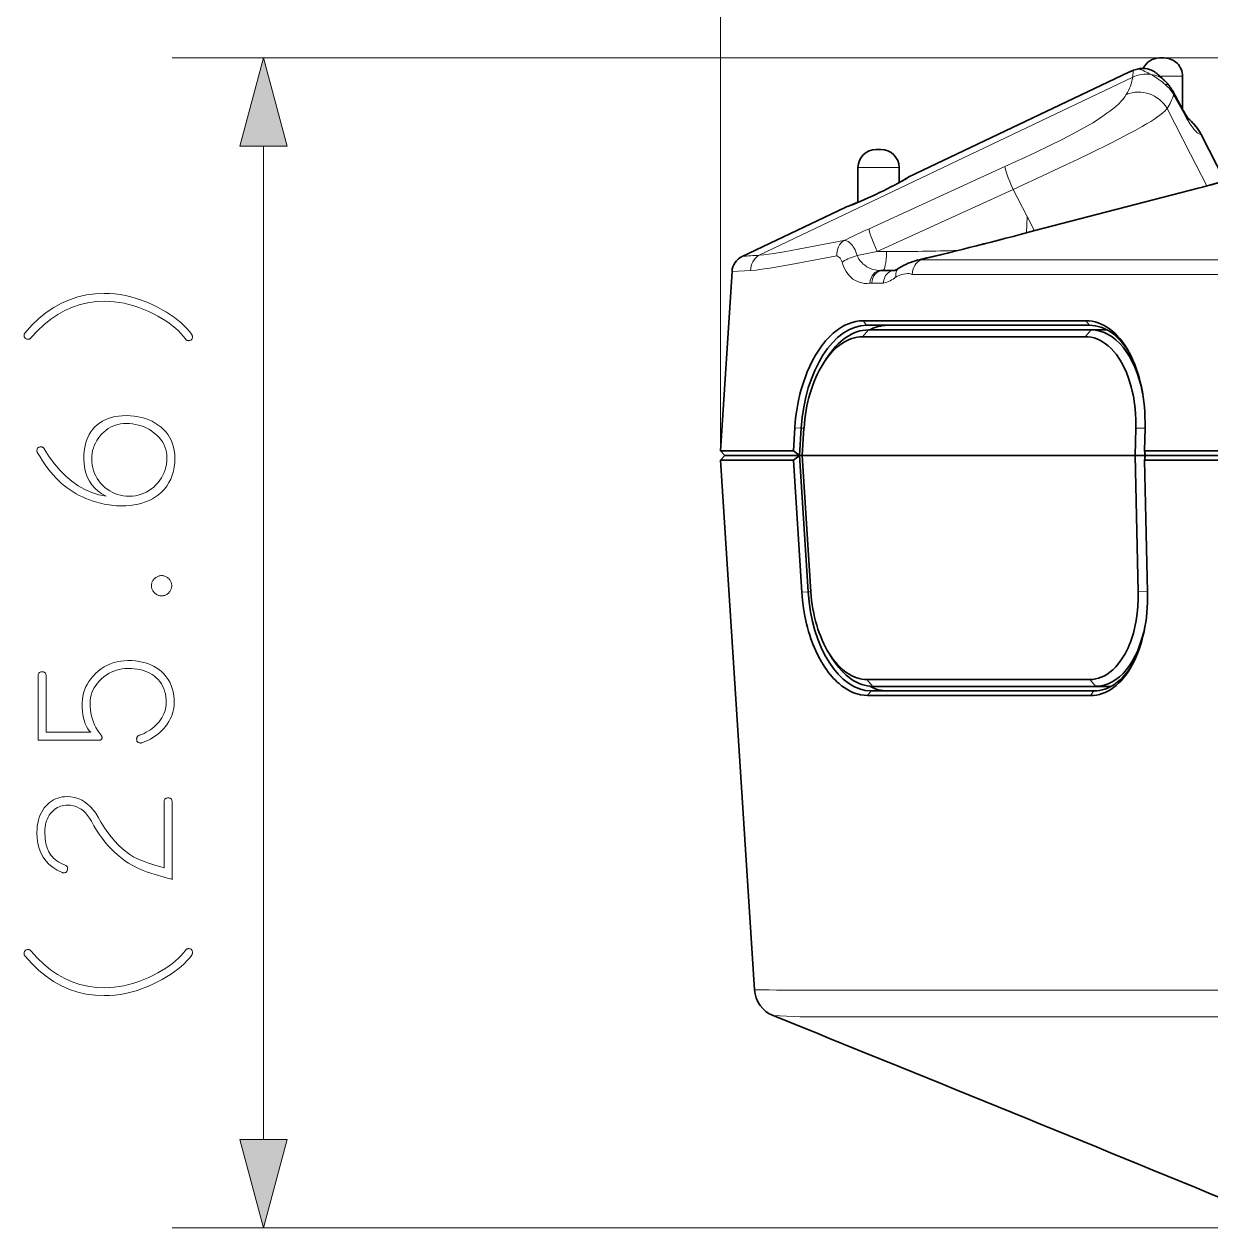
# Model space of a CAD drawing. Extents: x 0 to 297, y 0 to 210.
# Drawn here: x 80.07 to 106.04, y 144.14 to 170.48 of the extents above; entities that cross this region are included whole.
import ezdxf

# ---------------------------------------------------------------- set-up
doc = ezdxf.new("R2010")
doc.units = 0

msp = doc.modelspace()

# ---------------------------------------------------------------- linework, layer by layer
at = {"color": 1, "lineweight": 13}
for p, q in [((95.313, 161.136), (95.313, 181.52)), ((124.947, 169.736), (83.313, 169.736)), ((85.313, 146.068), (85.313, 167.804)), ((169.355, 144.136), (83.313, 144.136))]:
    msp.add_line(p, q, dxfattribs=at)
at = {"color": 7, "lineweight": 35, "ltscale": 0.001849}
for p, q in [((104.994, 169.736), (104.92, 169.736)), ((98.794, 167.736), (98.72, 167.736))]:
    msp.add_line(p, q, dxfattribs=at)
at = {"color": 7, "lineweight": 35, "ltscale": 0.000650597}
msp.add_line((105.02, 169.736), (104.994, 169.736), dxfattribs=at)
at = {"color": 7, "lineweight": 35, "ltscale": 0.133311}
msp.add_line((99.436, 167.132), (104.249, 169.428), dxfattribs=at)
at = {"color": 7, "lineweight": 35, "ltscale": 0.00274}
msp.add_line((104.351, 169.468), (104.249, 169.428), dxfattribs=at)
at = {"color": 7, "lineweight": 35, "ltscale": 0.002368}
msp.add_line((104.249, 169.428), (104.338, 169.463), dxfattribs=at)
at = {"color": 7, "lineweight": 13, "ltscale": 0.002157}
msp.add_line((104.33, 169.459), (104.249, 169.428), dxfattribs=at)
at = {"color": 7, "lineweight": 13, "ltscale": 0.000371196}
msp.add_line((104.344, 169.465), (104.33, 169.459), dxfattribs=at)
at = {"color": 7, "lineweight": 13, "ltscale": 0.003657}
msp.add_line((104.331, 169.319), (104.344, 169.465), dxfattribs=at)
at = {"color": 7, "lineweight": 35, "ltscale": 0.00037183}
msp.add_line((104.338, 169.463), (104.351, 169.468), dxfattribs=at)
at = {"color": 7, "lineweight": 13, "ltscale": 0.000212062}
msp.add_line((104.351, 169.468), (104.344, 169.465), dxfattribs=at)
at = {"color": 7, "lineweight": 13, "ltscale": 0.000221104}
msp.add_line((104.463, 169.501), (104.454, 169.498), dxfattribs=at)
at = {"color": 7, "lineweight": 13, "ltscale": 0.226389}
msp.add_line((96.158, 165.42), (104.331, 169.319), dxfattribs=at)
at = {"color": 7, "lineweight": 13, "ltscale": 0.001063}
msp.add_line((104.928, 169.336), (104.97, 169.336), dxfattribs=at)
at = {"color": 7, "lineweight": 13, "ltscale": 0.005394}
for p, q in [((104.97, 169.336), (105.186, 169.336)), ((98.77, 167.336), (98.986, 167.336))]:
    msp.add_line(p, q, dxfattribs=at)
at = {"color": 7, "lineweight": 13, "ltscale": 0.005856}
msp.add_line((105.186, 169.336), (105.42, 169.336), dxfattribs=at)
at = {"color": 7, "lineweight": 35, "ltscale": 0.017902}
msp.add_line((105.42, 168.62), (105.42, 169.336), dxfattribs=at)
at = {"color": 7, "lineweight": 35, "ltscale": 0.012425}
msp.add_line((105.437, 168.589), (105.198, 169.025), dxfattribs=at)
at = {"color": 7, "lineweight": 13, "ltscale": 0.011203}
msp.add_line((105.226, 168.931), (105.443, 168.539), dxfattribs=at)
at = {"color": 7, "lineweight": 13, "ltscale": 0.028058}
msp.add_line((105.084, 168.632), (105.594, 167.632), dxfattribs=at)
at = {"color": 7, "lineweight": 35, "ltscale": 0.000152154}
msp.add_line((105.542, 168.414), (105.537, 168.418), dxfattribs=at)
at = {"color": 7, "lineweight": 35, "ltscale": 5.60968e-05}
msp.add_line((105.54, 168.415), (105.539, 168.417), dxfattribs=at)
at = {"color": 7, "lineweight": 35, "ltscale": 9.39138e-05}
msp.add_line((105.542, 168.414), (105.539, 168.416), dxfattribs=at)
at = {"color": 7, "lineweight": 35, "ltscale": 0.001248}
msp.add_line((105.579, 168.381), (105.542, 168.414), dxfattribs=at)
at = {"color": 7, "lineweight": 35, "ltscale": 0.001212}
msp.add_line((105.542, 168.414), (105.578, 168.382), dxfattribs=at)
at = {"color": 7, "lineweight": 35, "ltscale": 0.000802208}
msp.add_line((105.639, 168.324), (105.616, 168.346), dxfattribs=at)
at = {"color": 7, "lineweight": 13, "ltscale": 0.000326567}
msp.add_line((105.63, 168.331), (105.64, 168.322), dxfattribs=at)
at = {"color": 7, "lineweight": 35, "ltscale": 0.000256672}
msp.add_line((105.715, 168.239), (105.722, 168.231), dxfattribs=at)
at = {"color": 7, "lineweight": 35, "ltscale": 0.000227001}
msp.add_line((105.722, 168.231), (105.716, 168.238), dxfattribs=at)
at = {"color": 7, "lineweight": 35, "ltscale": 0.028529}
msp.add_line((105.829, 168.062), (106.347, 167.045), dxfattribs=at)
at = {"color": 7, "lineweight": 35, "ltscale": 0.000650787}
msp.add_line((98.82, 167.736), (98.794, 167.736), dxfattribs=at)
at = {"color": 7, "lineweight": 13, "ltscale": 0.019563}
msp.add_line((105.594, 167.632), (105.95, 166.935), dxfattribs=at)
at = {"color": 7, "lineweight": 13, "ltscale": 0.01125}
msp.add_line((98.32, 167.336), (98.77, 167.336), dxfattribs=at)
at = {"color": 7, "lineweight": 35, "ltscale": 0.018943}
msp.add_line((98.32, 166.578), (98.32, 167.336), dxfattribs=at)
at = {"color": 7, "lineweight": 13, "ltscale": 0.081752}
for p, q in [((98.562, 165.999), (101.535, 167.359)), ((98.738, 165.499), (101.712, 166.86))]:
    msp.add_line(p, q, dxfattribs=at)
at = {"color": 7, "lineweight": 13, "ltscale": 0.005857}
msp.add_line((98.986, 167.336), (99.22, 167.336), dxfattribs=at)
at = {"color": 7, "lineweight": 35, "ltscale": 0.008103}
msp.add_line((99.22, 167.012), (99.22, 167.336), dxfattribs=at)
at = {"color": 7, "lineweight": 35, "ltscale": 0.003128}
msp.add_line((99.22, 167.012), (99.33, 167.072), dxfattribs=at)
at = {"color": 7, "lineweight": 35, "ltscale": 0.001592}
msp.add_line((99.33, 167.072), (99.385, 167.104), dxfattribs=at)
at = {"color": 7, "lineweight": 13, "ltscale": 0.016706}
msp.add_line((101.712, 166.86), (102.019, 166.266), dxfattribs=at)
at = {"color": 7, "lineweight": 13, "ltscale": 0.092219}
msp.add_line((105.75, 166.876), (102.18, 165.95), dxfattribs=at)
at = {"color": 7, "lineweight": 35, "ltscale": 0.092219}
msp.add_line((105.76, 166.885), (102.189, 165.959), dxfattribs=at)
at = {"color": 7, "lineweight": 13, "ltscale": 0.002198}
msp.add_line((98.037, 166.465), (98.119, 166.496), dxfattribs=at)
at = {"color": 7, "lineweight": 35, "ltscale": 0.002217}
msp.add_line((98.126, 166.5), (98.044, 166.468), dxfattribs=at)
at = {"color": 7, "lineweight": 35, "ltscale": 0.005941}
msp.add_line((98.099, 166.489), (98.32, 166.578), dxfattribs=at)
at = {"color": 7, "lineweight": 35, "ltscale": 0.062269}
msp.add_line((95.788, 165.393), (98.037, 166.465), dxfattribs=at)
at = {"color": 7, "lineweight": 35, "ltscale": 0.000531132}
msp.add_line((98.037, 166.465), (98.056, 166.472), dxfattribs=at)
at = {"color": 7, "lineweight": 13, "ltscale": 0.008868}
msp.add_line((102.019, 166.266), (102.008, 165.912), dxfattribs=at)
at = {"color": 7, "lineweight": 13, "ltscale": 0.008733}
msp.add_line((102.18, 165.956), (102.019, 166.266), dxfattribs=at)
at = {"color": 7, "lineweight": 13, "ltscale": 0.025428}
for p, q in [((98.012, 165.74), (97.012, 165.553)), ((97.854, 165.407), (96.854, 165.22))]:
    msp.add_line(p, q, dxfattribs=at)
at = {"color": 7, "lineweight": 13, "ltscale": 0.011091}
msp.add_line((98.303, 165.413), (98.738, 165.499), dxfattribs=at)
at = {"color": 7, "lineweight": 13, "ltscale": 0.005198}
msp.add_line((98.738, 165.499), (98.946, 165.499), dxfattribs=at)
at = {"color": 7, "lineweight": 13, "ltscale": 0.226696}
for p, q in [((99.698, 165.318), (108.766, 165.318)), ((99.503, 164.996), (108.571, 164.996))]:
    msp.add_line(p, q, dxfattribs=at)
at = {"color": 7, "lineweight": 35, "ltscale": 0.098337}
msp.add_line((95.313, 161.136), (95.564, 165.061), dxfattribs=at)
at = {"color": 7, "lineweight": 13, "ltscale": 0.01012}
msp.add_line((95.564, 165.061), (95.968, 165.085), dxfattribs=at)
at = {"color": 7, "lineweight": 35, "ltscale": 0.000994873}
msp.add_line((98.861, 165.086), (98.821, 165.086), dxfattribs=at)
at = {"color": 7, "lineweight": 35, "ltscale": 0.006289}
msp.add_line((98.861, 165.086), (99.112, 165.086), dxfattribs=at)
at = {"color": 7, "lineweight": 13, "ltscale": 0.000994873}
msp.add_line((98.623, 164.811), (98.583, 164.811), dxfattribs=at)
at = {"color": 7, "lineweight": 13, "ltscale": 0.006313}
msp.add_line((98.623, 164.811), (98.876, 164.811), dxfattribs=at)
at = {"color": 7, "lineweight": 35, "ltscale": 0.121885}
for p, q in [((98.433, 163.986), (103.308, 163.986)), ((98.51, 163.886), (103.386, 163.886)), ((98.418, 163.636), (103.293, 163.636)), ((98.547, 163.786), (103.422, 163.786)), ((98.516, 156.136), (103.392, 156.136)), ((98.646, 155.986), (103.521, 155.986)), ((103.407, 155.786), (98.531, 155.786)), ((103.484, 155.886), (98.609, 155.886))]:
    msp.add_line(p, q, dxfattribs=at)
at = {"color": 7, "lineweight": 13, "ltscale": 0.003162}
for p, q in [((98.433, 163.986), (98.51, 163.886)), ((103.308, 163.986), (103.386, 163.886)), ((98.531, 155.786), (98.609, 155.886)), ((103.407, 155.786), (103.484, 155.886))]:
    msp.add_line(p, q, dxfattribs=at)
at = {"color": 7, "lineweight": 13, "ltscale": 0.004947}
for p, q in [((98.418, 163.636), (98.547, 163.786)), ((103.293, 163.636), (103.422, 163.786)), ((98.516, 156.136), (98.646, 155.986)), ((103.392, 156.136), (103.521, 155.986))]:
    msp.add_line(p, q, dxfattribs=at)
at = {"color": 7, "lineweight": 35, "ltscale": 0.008638}
msp.add_line((103.768, 163.786), (103.422, 163.786), dxfattribs=at)
at = {"color": 7, "lineweight": 35, "ltscale": 0.003161}
for p, q in [((97.558, 163.043), (97.625, 163.15)), ((97.691, 156.705), (97.758, 156.598))]:
    msp.add_line(p, q, dxfattribs=at)
at = {"color": 7, "lineweight": 35, "ltscale": 0.012762}
msp.add_line((96.939, 161.645), (96.907, 161.136), dxfattribs=at)
at = {"color": 7, "lineweight": 13, "ltscale": 0.003479}
for p, q in [((96.939, 161.645), (97.078, 161.636)), ((97.089, 158.046), (97.228, 158.055))]:
    msp.add_line(p, q, dxfattribs=at)
at = {"color": 7, "lineweight": 35, "ltscale": 0.015046}
msp.add_line((97.078, 161.636), (97.04, 161.036), dxfattribs=at)
at = {"color": 7, "lineweight": 13, "ltscale": 0.001536}
for p, q in [((97.078, 161.636), (97.139, 161.636)), ((97.228, 158.055), (97.289, 158.055))]:
    msp.add_line(p, q, dxfattribs=at)
at = {"color": 7, "lineweight": 35, "ltscale": 0.015023}
msp.add_line((97.101, 161.036), (97.139, 161.636), dxfattribs=at)
at = {"color": 7, "lineweight": 35, "ltscale": 0.014998}
msp.add_line((104.386, 161.036), (104.4, 161.636), dxfattribs=at)
at = {"color": 7, "lineweight": 13, "ltscale": 0.005227}
for p, q in [((104.4, 161.636), (104.609, 161.633)), ((104.454, 158.056), (104.663, 158.058))]:
    msp.add_line(p, q, dxfattribs=at)
at = {"color": 7, "lineweight": 35, "ltscale": 0.01274}
msp.add_line((104.601, 161.645), (104.589, 161.136), dxfattribs=at)
at = {"color": 7, "lineweight": 35, "ltscale": 0.032002}
msp.add_line((95.313, 161.136), (96.593, 161.136), dxfattribs=at)
at = {"color": 7, "lineweight": 35, "ltscale": 0.00342}
for q in [(95.313, 161.136), (95.313, 160.936)]:
    msp.add_line((95.407, 161.036), q, dxfattribs=at)
at = {"color": 7, "lineweight": 35, "ltscale": 0.031603}
msp.add_line((95.407, 161.036), (96.671, 161.036), dxfattribs=at)
at = {"color": 7, "lineweight": 35, "ltscale": 0.007845}
for p, q in [((96.907, 161.136), (96.593, 161.136)), ((96.907, 160.936), (96.593, 160.936))]:
    msp.add_line(p, q, dxfattribs=at)
at = {"color": 7, "lineweight": 35, "ltscale": 0.009229}
msp.add_line((97.04, 161.036), (96.671, 161.036), dxfattribs=at)
at = {"color": 7, "lineweight": 35, "ltscale": 0.004158}
msp.add_line((96.907, 161.136), (97.04, 161.036), dxfattribs=at)
at = {"color": 7, "lineweight": 35, "ltscale": 0.004159}
msp.add_line((96.907, 160.936), (97.04, 161.036), dxfattribs=at)
at = {"color": 7, "lineweight": 35, "ltscale": 0.001539}
msp.add_line((97.101, 161.036), (97.04, 161.036), dxfattribs=at)
at = {"color": 7, "lineweight": 35, "ltscale": 0.07467}
msp.add_line((97.04, 161.036), (97.228, 158.055), dxfattribs=at)
at = {"color": 7, "lineweight": 35, "ltscale": 0.074648}
msp.add_line((97.101, 161.036), (97.289, 158.056), dxfattribs=at)
at = {"color": 7, "lineweight": 35, "ltscale": 0.182114}
msp.add_line((104.386, 161.036), (97.101, 161.036), dxfattribs=at)
at = {"color": 7, "lineweight": 35, "ltscale": 0.005228}
msp.add_line((104.595, 161.036), (104.386, 161.036), dxfattribs=at)
at = {"color": 7, "lineweight": 35, "ltscale": 0.07452}
msp.add_line((104.454, 158.056), (104.386, 161.036), dxfattribs=at)
at = {"color": 7, "lineweight": 35, "ltscale": 0.002557}
msp.add_line((104.589, 161.136), (104.611, 161.036), dxfattribs=at)
at = {"color": 7, "lineweight": 35, "ltscale": 0.096921}
for p, q in [((108.466, 161.136), (104.589, 161.136)), ((108.466, 160.936), (104.589, 160.936))]:
    msp.add_line(p, q, dxfattribs=at)
at = {"color": 7, "lineweight": 35, "ltscale": 0.002558}
msp.add_line((104.589, 160.936), (104.611, 161.036), dxfattribs=at)
at = {"color": 7, "lineweight": 35, "ltscale": 0.00166}
msp.add_line((104.595, 161.036), (104.597, 161.102), dxfattribs=at)
at = {"color": 7, "lineweight": 35, "ltscale": 0.000305402}
msp.add_line((104.595, 161.036), (104.596, 161.024), dxfattribs=at)
at = {"color": 7, "lineweight": 35, "ltscale": 0.001307}
msp.add_line((104.597, 160.971), (104.595, 161.024), dxfattribs=at)
at = {"color": 7, "lineweight": 35, "ltscale": 0.000322151}
msp.add_line((104.609, 161.024), (104.596, 161.024), dxfattribs=at)
at = {"color": 7, "lineweight": 35, "ltscale": 0.098306}
msp.add_line((108.544, 161.036), (104.611, 161.036), dxfattribs=at)
at = {"color": 7, "lineweight": 35, "ltscale": 0.032003}
msp.add_line((95.313, 160.936), (96.593, 160.936), dxfattribs=at)
at = {"color": 7, "lineweight": 35, "ltscale": 0.290278}
msp.add_line((96.054, 149.349), (95.313, 160.936), dxfattribs=at)
at = {"color": 7, "lineweight": 35, "ltscale": 0.072386}
msp.add_line((96.907, 160.936), (97.089, 158.046), dxfattribs=at)
at = {"color": 7, "lineweight": 35, "ltscale": 0.072262}
msp.add_line((104.589, 160.936), (104.655, 158.046), dxfattribs=at)
at = {"color": 7, "lineweight": 35, "ltscale": 0.006989}
msp.add_line((103.801, 155.986), (103.521, 155.986), dxfattribs=at)
at = {"color": 7, "lineweight": 35, "ltscale": 0.001625}
msp.add_line((103.866, 155.989), (103.801, 155.986), dxfattribs=at)
at = {"color": 7, "lineweight": 13, "ltscale": 0.003357}
msp.add_line((97.335, 149.339), (97.469, 149.339), dxfattribs=at)
at = {"color": 7, "lineweight": 13, "ltscale": 0.282828}
for p, q in [((108.782, 149.339), (97.469, 149.339)), ((109.095, 148.752), (97.782, 148.752))]:
    msp.add_line(p, q, dxfattribs=at)
at = {"color": 7, "lineweight": 13, "ltscale": 0.003366}
msp.add_line((97.647, 148.752), (97.782, 148.752), dxfattribs=at)
at = {"color": 1, "lineweight": 13}
for points in [[(85.831, 167.804), (85.313, 169.736), (84.795, 167.804)], [(81.828, 164.585), (81.945, 164.582), (82.062, 164.573), (82.179, 164.557), (82.296, 164.536), (82.413, 164.509), (82.529, 164.476), (82.646, 164.436), (82.763, 164.391), (82.88, 164.339), (82.997, 164.282), (83.097, 164.227), (83.192, 164.172), (83.28, 164.115), (83.363, 164.057), (83.441, 163.998), (83.512, 163.938), (83.578, 163.876), (83.638, 163.814), (83.693, 163.75), (83.742, 163.684), (83.745, 163.68), (83.748, 163.676), (83.75, 163.671), (83.753, 163.666), (83.755, 163.662), (83.756, 163.657), (83.757, 163.652), (83.758, 163.647), (83.759, 163.642), (83.759, 163.637), (83.758, 163.62), (83.755, 163.606), (83.751, 163.593), (83.745, 163.581), (83.737, 163.572), (83.728, 163.564), (83.716, 163.558), (83.703, 163.554), (83.689, 163.551), (83.672, 163.55), (83.664, 163.551), (83.656, 163.552), (83.648, 163.554), (83.64, 163.556), (83.633, 163.56), (83.627, 163.564), (83.62, 163.569), (83.614, 163.575), (83.608, 163.582), (83.603, 163.589), (83.557, 163.649), (83.506, 163.708), (83.45, 163.765), (83.388, 163.822), (83.322, 163.877), (83.25, 163.931), (83.173, 163.984), (83.09, 164.035), (83.003, 164.085), (82.91, 164.135), (82.802, 164.187), (82.694, 164.234), (82.586, 164.276), (82.478, 164.312), (82.37, 164.342), (82.263, 164.367), (82.155, 164.387), (82.047, 164.401), (81.94, 164.409), (81.832, 164.412), (81.65, 164.404), (81.473, 164.38), (81.301, 164.34), (81.133, 164.283), (80.97, 164.211), (80.812, 164.123), (80.658, 164.019), (80.509, 163.899), (80.366, 163.763), (80.226, 163.611), (80.221, 163.605), (80.216, 163.6), (80.21, 163.595), (80.204, 163.591), (80.198, 163.588), (80.192, 163.585), (80.186, 163.583), (80.179, 163.582), (80.173, 163.581), (80.166, 163.58), (80.148, 163.581), (80.133, 163.584), (80.119, 163.588), (80.108, 163.594), (80.098, 163.602), (80.089, 163.612), (80.083, 163.623), (80.078, 163.636), (80.076, 163.651), (80.075, 163.667), (80.075, 163.673), (80.076, 163.679), (80.077, 163.685), (80.078, 163.691), (80.08, 163.696), (80.083, 163.702), (80.085, 163.707), (80.089, 163.713), (80.092, 163.718), (80.096, 163.723), (80.245, 163.887), (80.4, 164.033), (80.56, 164.163), (80.725, 164.275), (80.895, 164.369), (81.071, 164.447), (81.252, 164.507), (81.439, 164.55), (81.631, 164.576)], [(82.309, 161.91), (82.4, 161.908), (82.487, 161.9), (82.572, 161.887), (82.653, 161.869), (82.731, 161.846), (82.806, 161.818), (82.878, 161.785), (82.946, 161.747), (83.011, 161.703), (83.073, 161.655), (83.13, 161.602), (83.181, 161.546), (83.226, 161.487), (83.265, 161.425), (83.298, 161.359), (83.325, 161.291), (83.346, 161.219), (83.362, 161.144), (83.371, 161.065), (83.374, 160.984), (83.37, 160.882), (83.359, 160.784), (83.341, 160.691), (83.316, 160.604), (83.284, 160.521), (83.244, 160.443), (83.197, 160.369), (83.144, 160.301), (83.083, 160.237), (83.014, 160.179), (82.949, 160.133), (82.881, 160.091), (82.809, 160.055), (82.733, 160.024), (82.654, 159.997), (82.571, 159.975), (82.485, 159.958), (82.395, 159.946), (82.302, 159.939), (82.205, 159.936), (82.15, 159.937), (82.096, 159.939), (82.042, 159.943), (81.988, 159.949), (81.934, 159.956), (81.881, 159.964), (81.827, 159.974), (81.774, 159.986), (81.721, 159.999), (81.668, 160.014), (81.586, 160.04), (81.507, 160.067), (81.429, 160.097), (81.355, 160.13), (81.283, 160.165), (81.213, 160.202), (81.146, 160.241), (81.081, 160.283), (81.018, 160.327), (80.958, 160.374), (80.895, 160.427), (80.833, 160.484), (80.772, 160.546), (80.712, 160.612), (80.653, 160.682), (80.594, 160.756), (80.537, 160.835), (80.48, 160.918), (80.424, 161.005), (80.369, 161.096), (80.367, 161.101), (80.365, 161.105), (80.363, 161.109), (80.361, 161.114), (80.359, 161.118), (80.358, 161.122), (80.357, 161.127), (80.357, 161.131), (80.356, 161.135), (80.356, 161.14), (80.357, 161.156), (80.36, 161.171), (80.364, 161.184), (80.371, 161.195), (80.379, 161.205), (80.389, 161.212), (80.401, 161.219), (80.414, 161.223), (80.43, 161.225), (80.447, 161.226), (80.456, 161.226), (80.464, 161.225), (80.472, 161.222), (80.479, 161.219), (80.486, 161.216), (80.493, 161.211), (80.499, 161.205), (80.505, 161.199), (80.511, 161.191), (80.516, 161.183), (80.626, 161.011), (80.741, 160.853), (80.862, 160.711), (80.989, 160.585), (81.121, 160.473), (81.26, 160.377), (81.404, 160.296), (81.554, 160.23), (81.71, 160.179), (81.871, 160.144), (81.778, 160.197), (81.695, 160.257), (81.622, 160.323), (81.558, 160.396), (81.505, 160.474), (81.46, 160.559), (81.426, 160.65), (81.402, 160.748), (81.387, 160.852), (81.382, 160.962), (81.385, 161.05), (81.392, 161.134), (81.404, 161.214), (81.421, 161.29), (81.443, 161.362), (81.469, 161.43), (81.501, 161.494), (81.537, 161.554), (81.579, 161.61), (81.625, 161.661), (81.675, 161.709), (81.73, 161.751), (81.788, 161.788), (81.85, 161.821), (81.917, 161.848), (81.987, 161.87), (82.062, 161.888), (82.14, 161.9), (82.222, 161.908)], [(82.309, 161.737), (82.247, 161.735), (82.188, 161.728), (82.13, 161.717), (82.074, 161.7), (82.02, 161.68), (81.967, 161.655), (81.917, 161.625), (81.868, 161.59), (81.821, 161.551), (81.776, 161.508), (81.734, 161.461), (81.697, 161.412), (81.664, 161.362), (81.635, 161.31), (81.611, 161.257), (81.591, 161.201), (81.575, 161.144), (81.564, 161.085), (81.558, 161.025), (81.555, 160.962), (81.558, 160.895), (81.565, 160.83), (81.577, 160.767), (81.594, 160.706), (81.615, 160.647), (81.642, 160.59), (81.673, 160.535), (81.709, 160.483), (81.75, 160.433), (81.796, 160.384), (81.845, 160.34), (81.896, 160.299), (81.949, 160.264), (82.004, 160.233), (82.061, 160.207), (82.121, 160.186), (82.182, 160.17), (82.245, 160.158), (82.311, 160.151), (82.378, 160.148), (82.445, 160.151), (82.511, 160.158), (82.574, 160.17), (82.635, 160.188), (82.694, 160.21), (82.752, 160.236), (82.807, 160.268), (82.86, 160.305), (82.911, 160.347), (82.96, 160.393), (83.006, 160.443), (83.047, 160.495), (83.083, 160.549), (83.114, 160.605), (83.14, 160.663), (83.162, 160.723), (83.179, 160.785), (83.191, 160.849), (83.198, 160.916), (83.2, 160.984), (83.198, 161.049), (83.189, 161.111), (83.175, 161.171), (83.156, 161.229), (83.131, 161.285), (83.101, 161.338), (83.065, 161.389), (83.023, 161.438), (82.976, 161.485), (82.923, 161.529), (82.87, 161.569), (82.816, 161.604), (82.759, 161.635), (82.7, 161.662), (82.64, 161.685), (82.577, 161.704), (82.513, 161.718), (82.447, 161.729), (82.379, 161.735)], [(83.084, 158.408), (83.101, 158.408), (83.119, 158.406), (83.136, 158.402), (83.152, 158.398), (83.168, 158.392), (83.183, 158.385), (83.198, 158.376), (83.212, 158.367), (83.226, 158.356), (83.239, 158.343), (83.252, 158.33), (83.263, 158.316), (83.272, 158.302), (83.281, 158.287), (83.288, 158.272), (83.294, 158.256), (83.298, 158.24), (83.302, 158.223), (83.304, 158.205), (83.304, 158.187), (83.304, 158.169), (83.302, 158.152), (83.298, 158.135), (83.294, 158.119), (83.288, 158.103), (83.281, 158.088), (83.272, 158.073), (83.263, 158.059), (83.252, 158.045), (83.239, 158.032), (83.226, 158.019), (83.212, 158.008), (83.198, 157.998), (83.183, 157.99), (83.168, 157.983), (83.152, 157.977), (83.136, 157.972), (83.119, 157.969), (83.101, 157.967), (83.084, 157.967), (83.066, 157.967), (83.048, 157.969), (83.031, 157.972), (83.015, 157.977), (82.999, 157.983), (82.984, 157.99), (82.969, 157.998), (82.955, 158.008), (82.941, 158.019), (82.928, 158.032), (82.915, 158.045), (82.904, 158.059), (82.895, 158.073), (82.886, 158.088), (82.879, 158.103), (82.873, 158.119), (82.869, 158.135), (82.865, 158.152), (82.863, 158.169), (82.863, 158.187), (82.863, 158.205), (82.865, 158.223), (82.869, 158.24), (82.873, 158.256), (82.879, 158.272), (82.886, 158.287), (82.895, 158.302), (82.904, 158.316), (82.915, 158.33), (82.928, 158.343), (82.941, 158.356), (82.955, 158.367), (82.969, 158.376), (82.984, 158.385), (82.999, 158.392), (83.015, 158.398), (83.031, 158.402), (83.048, 158.406), (83.066, 158.408)], [(82.348, 156.551), (82.431, 156.549), (82.511, 156.543), (82.588, 156.533), (82.661, 156.518), (82.732, 156.5), (82.799, 156.478), (82.863, 156.451), (82.924, 156.421), (82.981, 156.386), (83.036, 156.348), (83.091, 156.301), (83.142, 156.25), (83.187, 156.195), (83.226, 156.136), (83.261, 156.074), (83.29, 156.007), (83.315, 155.937), (83.334, 155.863), (83.348, 155.785), (83.356, 155.703), (83.358, 155.637), (83.356, 155.572), (83.349, 155.509), (83.337, 155.448), (83.321, 155.388), (83.3, 155.329), (83.274, 155.272), (83.244, 155.216), (83.209, 155.162), (83.17, 155.109), (83.131, 155.063), (83.09, 155.019), (83.046, 154.977), (82.998, 154.938), (82.948, 154.901), (82.895, 154.866), (82.839, 154.833), (82.781, 154.803), (82.719, 154.776), (82.655, 154.75), (82.651, 154.749), (82.648, 154.749), (82.645, 154.748), (82.641, 154.747), (82.638, 154.747), (82.634, 154.747), (82.631, 154.746), (82.627, 154.746), (82.624, 154.746), (82.62, 154.746), (82.605, 154.747), (82.591, 154.749), (82.578, 154.754), (82.568, 154.76), (82.559, 154.769), (82.551, 154.779), (82.545, 154.79), (82.541, 154.804), (82.539, 154.819), (82.538, 154.837), (82.539, 154.848), (82.54, 154.858), (82.543, 154.867), (82.547, 154.876), (82.552, 154.884), (82.558, 154.892), (82.566, 154.899), (82.574, 154.905), (82.584, 154.91), (82.594, 154.915), (82.648, 154.936), (82.699, 154.958), (82.748, 154.983), (82.795, 155.01), (82.839, 155.038), (82.881, 155.068), (82.921, 155.101), (82.959, 155.135), (82.994, 155.171), (83.027, 155.209), (83.06, 155.252), (83.089, 155.296), (83.114, 155.341), (83.135, 155.388), (83.153, 155.435), (83.166, 155.484), (83.176, 155.534), (83.182, 155.584), (83.185, 155.636), (83.183, 155.69), (83.177, 155.756), (83.166, 155.82), (83.15, 155.88), (83.13, 155.938), (83.106, 155.991), (83.078, 156.042), (83.045, 156.09), (83.007, 156.134), (82.965, 156.175), (82.919, 156.213), (82.874, 156.245), (82.826, 156.273), (82.775, 156.297), (82.722, 156.319), (82.666, 156.337), (82.607, 156.352), (82.546, 156.363), (82.483, 156.371), (82.416, 156.376), (82.348, 156.378), (82.282, 156.376), (82.218, 156.369), (82.155, 156.357), (82.095, 156.341), (82.036, 156.32), (81.979, 156.295), (81.923, 156.265), (81.87, 156.231), (81.818, 156.192), (81.767, 156.148), (81.721, 156.102), (81.679, 156.054), (81.642, 156.005), (81.61, 155.954), (81.582, 155.903), (81.56, 155.85), (81.543, 155.795), (81.531, 155.74), (81.523, 155.683), (81.521, 155.625), (81.523, 155.548), (81.529, 155.474), (81.538, 155.403), (81.552, 155.334), (81.569, 155.267), (81.591, 155.204), (81.616, 155.143), (81.645, 155.084), (81.679, 155.029), (81.716, 154.975), (81.728, 154.962), (81.739, 154.95), (81.749, 154.938), (81.757, 154.926), (81.764, 154.915), (81.77, 154.904), (81.775, 154.893), (81.778, 154.882), (81.78, 154.872), (81.78, 154.863), (81.78, 154.852), (81.778, 154.842), (81.775, 154.834), (81.77, 154.827), (81.764, 154.82), (81.757, 154.815), (81.749, 154.811), (81.739, 154.809), (81.728, 154.807), (81.716, 154.806), (80.382, 154.806), (80.382, 156.218), (80.383, 156.234), (80.386, 156.249), (80.39, 156.262), (80.396, 156.273), (80.404, 156.283), (80.413, 156.29), (80.425, 156.296), (80.438, 156.301), (80.452, 156.303), (80.469, 156.304), (80.485, 156.303), (80.5, 156.301), (80.513, 156.296), (80.524, 156.29), (80.534, 156.283), (80.542, 156.273), (80.548, 156.262), (80.552, 156.249), (80.555, 156.234), (80.555, 156.218), (80.555, 154.98), (81.534, 154.98), (81.498, 155.016), (81.467, 155.059), (81.439, 155.109), (81.415, 155.164), (81.394, 155.225), (81.377, 155.293), (81.364, 155.367), (81.355, 155.446), (81.349, 155.532), (81.348, 155.625), (81.35, 155.696), (81.359, 155.767), (81.374, 155.835), (81.394, 155.902), (81.42, 155.967), (81.452, 156.03), (81.49, 156.091), (81.533, 156.151), (81.583, 156.209), (81.638, 156.265), (81.699, 156.32), (81.763, 156.368), (81.829, 156.411), (81.897, 156.448), (81.967, 156.48), (82.039, 156.505), (82.113, 156.525), (82.189, 156.54), (82.267, 156.548)], [(83.313, 153.46), (83.313, 151.763), (83.264, 151.778), (83.214, 151.792), (83.165, 151.807), (83.116, 151.821), (83.067, 151.836), (83.018, 151.85), (82.97, 151.864), (82.921, 151.878), (82.872, 151.892), (82.824, 151.906), (82.752, 151.93), (82.682, 151.957), (82.614, 151.985), (82.548, 152.015), (82.484, 152.048), (82.422, 152.082), (82.361, 152.118), (82.303, 152.157), (82.246, 152.197), (82.192, 152.239), (82.118, 152.299), (82.047, 152.364), (81.977, 152.433), (81.91, 152.506), (81.844, 152.583), (81.781, 152.665), (81.719, 152.751), (81.66, 152.842), (81.602, 152.937), (81.547, 153.036), (81.507, 153.102), (81.465, 153.162), (81.42, 153.215), (81.372, 153.26), (81.322, 153.299), (81.268, 153.33), (81.212, 153.355), (81.153, 153.372), (81.092, 153.383), (81.027, 153.387), (80.987, 153.385), (80.948, 153.38), (80.911, 153.373), (80.874, 153.362), (80.839, 153.349), (80.805, 153.332), (80.772, 153.312), (80.74, 153.29), (80.71, 153.264), (80.681, 153.235), (80.652, 153.201), (80.626, 153.165), (80.604, 153.127), (80.584, 153.087), (80.567, 153.046), (80.554, 153.002), (80.543, 152.956), (80.535, 152.908), (80.531, 152.858), (80.529, 152.806), (80.53, 152.751), (80.533, 152.699), (80.537, 152.648), (80.543, 152.601), (80.551, 152.555), (80.561, 152.512), (80.572, 152.472), (80.585, 152.434), (80.6, 152.398), (80.616, 152.365), (80.637, 152.328), (80.662, 152.294), (80.69, 152.26), (80.721, 152.228), (80.756, 152.198), (80.793, 152.17), (80.834, 152.142), (80.878, 152.117), (80.925, 152.093), (80.975, 152.07), (80.985, 152.066), (80.994, 152.061), (81.002, 152.055), (81.009, 152.048), (81.014, 152.041), (81.019, 152.034), (81.023, 152.025), (81.025, 152.016), (81.027, 152.007), (81.027, 151.997), (81.026, 151.98), (81.024, 151.964), (81.019, 151.951), (81.013, 151.939), (81.006, 151.929), (80.996, 151.921), (80.985, 151.914), (80.972, 151.91), (80.957, 151.907), (80.941, 151.906), (80.937, 151.906), (80.934, 151.906), (80.93, 151.907), (80.927, 151.907), (80.923, 151.908), (80.92, 151.909), (80.916, 151.91), (80.913, 151.912), (80.909, 151.913), (80.906, 151.915), (80.802, 151.965), (80.708, 152.023), (80.626, 152.09), (80.554, 152.165), (80.494, 152.248), (80.444, 152.34), (80.406, 152.439), (80.378, 152.548), (80.362, 152.664), (80.356, 152.789), (80.358, 152.86), (80.364, 152.929), (80.374, 152.994), (80.388, 153.057), (80.406, 153.117), (80.428, 153.174), (80.454, 153.228), (80.484, 153.279), (80.518, 153.328), (80.555, 153.374), (80.593, 153.411), (80.633, 153.445), (80.675, 153.475), (80.718, 153.501), (80.763, 153.523), (80.81, 153.541), (80.858, 153.555), (80.909, 153.565), (80.961, 153.571), (81.014, 153.573), (81.098, 153.568), (81.179, 153.555), (81.255, 153.532), (81.329, 153.501), (81.398, 153.46), (81.465, 153.411), (81.527, 153.352), (81.586, 153.285), (81.642, 153.208), (81.694, 153.122), (81.762, 153.004), (81.833, 152.892), (81.906, 152.788), (81.981, 152.69), (82.058, 152.6), (82.136, 152.516), (82.218, 152.44), (82.301, 152.37), (82.386, 152.308), (82.473, 152.252), (82.511, 152.232), (82.555, 152.211), (82.606, 152.189), (82.663, 152.166), (82.726, 152.143), (82.796, 152.119), (82.873, 152.094), (82.955, 152.068), (83.044, 152.042), (83.14, 152.014), (83.14, 153.46), (83.141, 153.477), (83.143, 153.491), (83.148, 153.504), (83.154, 153.516), (83.161, 153.525), (83.171, 153.533), (83.182, 153.539), (83.195, 153.543), (83.21, 153.546), (83.226, 153.547), (83.243, 153.546), (83.258, 153.543), (83.271, 153.539), (83.282, 153.533), (83.291, 153.525), (83.299, 153.516), (83.305, 153.504), (83.309, 153.491), (83.312, 153.477)], [(83.603, 150.209), (83.608, 150.216), (83.614, 150.223), (83.62, 150.229), (83.627, 150.234), (83.633, 150.238), (83.64, 150.242), (83.648, 150.244), (83.656, 150.246), (83.664, 150.248), (83.672, 150.248), (83.689, 150.247), (83.703, 150.244), (83.716, 150.24), (83.728, 150.233), (83.737, 150.225), (83.745, 150.215), (83.751, 150.203), (83.755, 150.19), (83.758, 150.174), (83.759, 150.157), (83.759, 150.152), (83.758, 150.147), (83.757, 150.141), (83.756, 150.136), (83.755, 150.131), (83.753, 150.126), (83.75, 150.121), (83.748, 150.116), (83.745, 150.11), (83.742, 150.105), (83.692, 150.042), (83.637, 149.979), (83.576, 149.918), (83.51, 149.858), (83.438, 149.799), (83.361, 149.741), (83.278, 149.684), (83.19, 149.629), (83.096, 149.574), (82.997, 149.521), (82.879, 149.463), (82.762, 149.412), (82.644, 149.366), (82.527, 149.327), (82.41, 149.293), (82.294, 149.266), (82.177, 149.245), (82.06, 149.23), (81.944, 149.221), (81.828, 149.218), (81.629, 149.226), (81.436, 149.252), (81.249, 149.296), (81.067, 149.356), (80.891, 149.434), (80.721, 149.529), (80.556, 149.642), (80.397, 149.772), (80.244, 149.919), (80.096, 150.083), (80.092, 150.089), (80.089, 150.094), (80.085, 150.099), (80.083, 150.105), (80.08, 150.111), (80.078, 150.116), (80.077, 150.122), (80.076, 150.128), (80.075, 150.134), (80.075, 150.14), (80.076, 150.156), (80.078, 150.171), (80.083, 150.184), (80.089, 150.195), (80.098, 150.205), (80.108, 150.212), (80.119, 150.219), (80.133, 150.223), (80.148, 150.225), (80.166, 150.226), (80.173, 150.226), (80.179, 150.225), (80.186, 150.224), (80.192, 150.221), (80.198, 150.219), (80.204, 150.215), (80.21, 150.211), (80.216, 150.207), (80.221, 150.202), (80.226, 150.196), (80.364, 150.043), (80.507, 149.906), (80.655, 149.785), (80.807, 149.681), (80.966, 149.592), (81.129, 149.52), (81.297, 149.463), (81.47, 149.423), (81.649, 149.399), (81.832, 149.391), (81.939, 149.394), (82.046, 149.402), (82.153, 149.416), (82.26, 149.435), (82.368, 149.46), (82.476, 149.491), (82.584, 149.527), (82.693, 149.568), (82.801, 149.615), (82.91, 149.668), (83.003, 149.717), (83.09, 149.767), (83.173, 149.818), (83.25, 149.871), (83.322, 149.924), (83.388, 149.979), (83.45, 150.035), (83.506, 150.092), (83.557, 150.15)], [(84.795, 146.068), (85.313, 144.136), (85.831, 146.068)]]:
    msp.add_lwpolyline(points, close=True, dxfattribs=at)
at = {"color": 7, "lineweight": 13}
for points in [[(105.04, 169.156), (105.072, 169.155), (105.09, 169.152), (105.106, 169.147), (105.117, 169.14), (105.127, 169.131)], [(101.536, 167.359), (101.986, 167.567), (102.205, 167.669), (102.504, 167.813), (102.789, 167.954), (103.037, 168.083), (103.264, 168.208), (103.456, 168.32), (103.625, 168.427), (103.768, 168.525), (103.832, 168.572), (103.891, 168.617), (103.962, 168.676), (104.025, 168.733), (104.079, 168.787), (104.123, 168.837), (104.159, 168.884), (104.191, 168.935)], [(101.712, 166.86), (102.467, 167.208), (102.853, 167.388), (103.14, 167.525), (103.424, 167.662), (103.838, 167.867), (104.037, 167.968), (104.226, 168.066), (104.387, 168.151), (104.536, 168.234), (104.635, 168.291), (104.727, 168.346), (104.794, 168.389), (104.855, 168.43), (104.928, 168.483), (104.99, 168.534), (105.042, 168.582), (105.064, 168.607), (105.084, 168.632)], [(105.829, 168.062), (105.785, 168.074), (105.769, 168.082), (105.754, 168.091), (105.735, 168.107), (105.717, 168.124), (105.694, 168.148), (105.668, 168.18), (105.638, 168.22), (105.605, 168.267), (105.569, 168.322), (105.509, 168.421), (105.443, 168.539)], [(105.75, 166.876), (106.082, 166.963), (106.414, 167.058), (106.744, 167.159), (107.071, 167.266), (107.393, 167.38), (107.551, 167.439), (107.708, 167.499), (107.854, 167.557), (107.997, 167.617), (108.137, 167.678), (108.272, 167.739), (108.446, 167.823), (108.608, 167.909), (108.684, 167.952), (108.756, 167.995)], [(98.303, 165.413), (98.274, 165.494), (98.257, 165.534), (98.238, 165.571), (98.218, 165.605), (98.197, 165.636), (98.167, 165.672), (98.135, 165.701), (98.102, 165.722), (98.069, 165.735), (98.04, 165.74), (98.012, 165.74)], [(96.158, 165.42), (96.258, 165.429), (96.367, 165.442), (96.476, 165.458), (96.706, 165.497), (97.012, 165.553)], [(95.968, 165.085), (96.089, 165.095), (96.217, 165.111), (96.395, 165.138), (96.517, 165.158), (96.761, 165.202), (96.854, 165.22)], [(97.975, 165.267), (97.961, 165.298), (97.945, 165.329), (97.927, 165.358), (97.916, 165.371), (97.896, 165.388), (97.874, 165.4), (97.854, 165.407)], [(98.303, 165.413), (98.219, 165.388), (98.138, 165.358), (98.097, 165.34), (98.058, 165.32), (98.026, 165.302), (97.997, 165.283), (97.975, 165.267)], [(97.975, 165.267), (97.999, 165.194), (98.027, 165.126), (98.061, 165.065), (98.099, 165.01), (98.14, 164.961), (98.184, 164.92), (98.21, 164.899), (98.237, 164.88), (98.264, 164.864), (98.292, 164.849), (98.348, 164.827), (98.406, 164.812), (98.464, 164.804), (98.522, 164.804), (98.583, 164.811)], [(98.303, 165.413), (98.321, 165.373), (98.342, 165.335), (98.368, 165.299), (98.389, 165.273), (98.411, 165.25), (98.435, 165.227), (98.461, 165.206), (98.515, 165.169), (98.573, 165.139), (98.633, 165.116), (98.695, 165.099), (98.757, 165.089), (98.821, 165.086)], [(99.112, 165.086), (99.076, 165.083), (99.041, 165.073), (99.007, 165.056), (98.977, 165.034), (98.948, 165.005), (98.924, 164.973), (98.905, 164.937), (98.89, 164.897), (98.88, 164.855), (98.876, 164.811)], [(99.216, 165.138), (99.195, 165.121), (99.178, 165.101), (99.164, 165.077), (99.154, 165.05), (99.148, 165.021), (99.146, 164.992), (99.146, 164.968), (99.15, 164.943)], [(99.15, 164.943), (99.168, 164.952), (99.233, 164.98), (99.279, 164.997), (99.318, 165.008), (99.358, 165.016), (99.4, 165.02), (99.441, 165.018), (99.469, 165.011), (99.496, 165), (99.503, 164.996)]]:
    msp.add_lwpolyline(points, dxfattribs=at)
at = {"color": 7, "lineweight": 35}
for points in [[(108.63, 167.948), (108.557, 167.904), (108.45, 167.845), (108.329, 167.783), (108.198, 167.72), (108.004, 167.632), (107.831, 167.559), (107.65, 167.486), (107.367, 167.379), (107.075, 167.276), (106.776, 167.177), (106.472, 167.082), (106.167, 166.993), (105.861, 166.911), (105.76, 166.885)], [(99.112, 165.086), (99.128, 165.089), (99.148, 165.097), (99.172, 165.11), (99.216, 165.138)], [(98.433, 163.986), (98.393, 163.985), (98.353, 163.982), (98.312, 163.977), (98.271, 163.97), (98.191, 163.949), (98.112, 163.922), (98.033, 163.886), (97.956, 163.843), (97.896, 163.804), (97.836, 163.76), (97.778, 163.712), (97.736, 163.673), (97.694, 163.633), (97.653, 163.59), (97.613, 163.545), (97.573, 163.497), (97.535, 163.448), (97.461, 163.344), (97.392, 163.234), (97.327, 163.117), (97.267, 162.994), (97.211, 162.867), (97.17, 162.762), (97.132, 162.655), (97.097, 162.545), (97.073, 162.461), (97.051, 162.377), (97.013, 162.205), (96.981, 162.03), (96.963, 161.902), (96.949, 161.774), (96.939, 161.645)], [(104.4, 161.636), (104.399, 161.802), (104.391, 161.967), (104.375, 162.13), (104.365, 162.21), (104.352, 162.289), (104.338, 162.366), (104.321, 162.442), (104.297, 162.542), (104.269, 162.638), (104.239, 162.732), (104.193, 162.852), (104.142, 162.965), (104.086, 163.071), (104.057, 163.121), (104.026, 163.169), (103.973, 163.245), (103.917, 163.314), (103.858, 163.378), (103.797, 163.434), (103.734, 163.484), (103.669, 163.527), (103.609, 163.56), (103.547, 163.588), (103.485, 163.609), (103.421, 163.624), (103.357, 163.633), (103.293, 163.636)], [(104.454, 158.056), (104.454, 157.894), (104.446, 157.734), (104.43, 157.577), (104.408, 157.429), (104.38, 157.286), (104.345, 157.148), (104.304, 157.016), (104.281, 156.952), (104.256, 156.89), (104.23, 156.83), (104.203, 156.773), (104.165, 156.699), (104.124, 156.629), (104.081, 156.563), (104.023, 156.484), (103.962, 156.413), (103.898, 156.349), (103.831, 156.293), (103.796, 156.268), (103.762, 156.245), (103.702, 156.212), (103.642, 156.185), (103.58, 156.163), (103.518, 156.148), (103.455, 156.139), (103.392, 156.136)], [(97.089, 158.046), (97.104, 157.871), (97.126, 157.696), (97.156, 157.524), (97.194, 157.354), (97.215, 157.271), (97.239, 157.188), (97.264, 157.107), (97.291, 157.027), (97.341, 156.892), (97.397, 156.762), (97.457, 156.638), (97.522, 156.519), (97.592, 156.407), (97.63, 156.352), (97.668, 156.3), (97.707, 156.251), (97.746, 156.204), (97.786, 156.161), (97.826, 156.119), (97.865, 156.081), (97.905, 156.046), (97.96, 156), (98.017, 155.958), (98.075, 155.921), (98.149, 155.88), (98.224, 155.847), (98.3, 155.82), (98.377, 155.801), (98.454, 155.79), (98.531, 155.786)]]:
    msp.add_lwpolyline(points, dxfattribs=at)
for centre, radius, start, end in [((104.92, 169.336), 0.4, 89.8933, 154.306), ((105.02, 169.336), 0.4, 0.0001, 90.0093), ((104.6, 168.823), 0.691, 101.4683, 111.1125), ((104.6, 168.823), 0.691, 101.465, 111.1136), ((104.551, 169.044), 0.465, 53.322, 100.9491), ((104.551, 169.051), 0.458, 89.0408, 101.1438), ((103.67, 167.914), 1.898, 43.9072, 52.0856), ((103.665, 167.909), 1.906, 39.8837, 43.8691), ((104.585, 168.689), 0.699, 28.8911, 39.131), ((107.069, 169.435), 1.837, 207.4217, 213.8175), ((104.63, 167.335), 1.412, 39.7416, 47.7856), ((104.686, 167.385), 1.337, 39.6528, 44.5547), ((104.87, 167.574), 1.076, 27, 37.6497), ((98.72, 167.336), 0.4, 90.0001, 179.9999), ((98.82, 167.336), 0.4, 0.0001, 89.9999), ((94.592, 175.474), 9.646, 291.4957, 300.1442), ((81.838, 241.116), 77.863, 283.21402, 285.15154), ((95.958, 165.036), 0.395, 115.4865, 176.3384), ((100, 163.861), 1.499, 104.0442, 121.5633), ((98.968, 163.069), 0.817, 90.468, 118.6414), ((98.969, 156.682), 0.796, 240.4814, 269.4559), ((96.71, 149.391), 0.657, 183.6634, 248.0447), ((-461.543, -1234.807), 1491.874, 67.627492, 68.035576)]:
    msp.add_arc(centre, radius, start, end, dxfattribs=at)
at = {"color": 7, "lineweight": 13}
for centre, radius, start, end in [((104.623, 168.669), 0.713, 81.3154, 114.2157), ((104.601, 168.82), 0.693, 102.1639, 111.7451), ((104.552, 169.044), 0.465, 53.4103, 102.1221), ((103.995, 168.116), 1.457, 59.6547, 71.6181), ((103.259, 169.497), 1.088, 328.9297, 350.5701), ((104.698, 168.901), 0.474, 43.9853, 85.9492), ((103.915, 167.881), 1.701, 48.6019, 61.3369), ((104.461, 168.486), 0.885, 30.1897, 49.2017), ((104.033, 169.315), 1.254, 326.9925, 342.1671), ((104.989, 168.912), 0.237, 4.5626, 28.8263), ((105.371, 168.557), 0.0735, 345.9554, 26.1137), ((104.625, 167.33), 1.42, 39.7479, 47.7477), ((94.611, 175.438), 9.605, 291.4217, 300.1583), ((110.621, 139.605), 29.018, 114.5545, 115.7552), ((79.439, 250.004), 87.076, 283.45411, 285.13901), ((98.946, 214.996), 49.497, 269.9999, 271.8152), ((96.794, 154.739), 10.7, 93.4069, 95.3903), ((96.372, 165.08), 0.403, 122.1934, 179.3501), ((99.674, 165.165), 0.155, 81.1528, 104.2187), ((98.762, 165.394), 0.594, 281.0763, 310.7481), ((97.041, 201.526), 52.187, 268.9168, 270.3231), ((97.511, 168.531), 19.778, 266.9659, 270.3937)]:
    msp.add_arc(centre, radius, start, end, dxfattribs=at)
for centre, major_axis, ratio, start_param, end_param in [((104.488, 168.314), (0.612, -0.34), 0.952528, 1.018357, 2.499876), ((101.832, 166.738), (-0.291, 0.637), 0.085522, 0.183941, 1.339686), ((105.843, 166.567), (0.083, -0.318), 0.177111, 3.14168, 3.342263), ((98.858, 165.377), (-0.291, 0.637), 0.085522, 0.183941, 1.339686), ((102.272, 165.641), (0.083, -0.318), 0.177111, 3.141568, 3.342263), ((98.18, 165.386), (0.073, -0.392), 0.811145, 3.458465, 4.509005), ((98.861, 165.586), (0, 0.5), 0.173648, 3.141593, 4.537856), ((99.8, 164.977), (0, -0.362), 0.819152, 3.490659, 4.660029), ((98.821, 164.795), (0, -0.291), 0.819152, 3.141593, 4.660029), ((98.861, 164.795), (0, -0.291), 0.819152, 3.141593, 4.660029)]:
    msp.add_ellipse(centre, major_axis=major_axis, ratio=ratio, start_param=start_param, end_param=end_param, dxfattribs=at)
at = {"color": 7, "lineweight": 35}
for centre, major_axis, ratio, start_param, end_param in [((98.41, 161.555), (-0.149, -2.33), 0.571957, 3.178035, 4.713766), ((103.203, 161.553), (-0.156, -2.431), 0.571819, 2.404109, 3.178223), ((103.286, 161.556), (-0.148, -2.329), 0.572071, 2.42921, 3.178039), ((98.328, 161.558), (-0.134, -2.077), 0.572246, 3.178362, 3.953062), ((98.452, 161.554), (-0.142, -2.23), 0.571909, 3.17795, 3.952041), ((103.327, 161.556), (-0.142, -2.228), 0.572124, 1.994001, 3.177984), ((103.206, 161.556), (-0.154, -2.427), 0.57176, 1.643591, 2.403416), ((98.329, 161.555), (-0.133, -2.08), 0.572131, 3.952378, 4.710067), ((98.513, 158.134), (0.143, -2.246), 0.571955, 4.711023, 6.246747), ((98.431, 158.134), (0.127, -1.997), 0.572128, 4.714867, 5.472406), ((103.305, 158.134), (0.15, -2.347), 0.572252, 0.737928, 1.496872), ((103.429, 158.133), (0.137, -2.145), 0.572126, 6.246796, 7.430191), ((98.43, 158.131), (0.128, -1.994), 0.572241, 5.471731, 6.246419), ((98.554, 158.134), (0.137, -2.147), 0.571906, 5.472752, 6.246834), ((103.388, 158.133), (0.143, -2.245), 0.572098, 6.246755, 6.994808), ((103.307, 158.129), (0.149, -2.342), 0.572492, 6.246882, 7.022003)]:
    msp.add_ellipse(centre, major_axis=major_axis, ratio=ratio, start_param=start_param, end_param=end_param, dxfattribs=at)
at = {"color": 1, "lineweight": 13}
for points in [[(85.831, 167.804), (85.313, 169.736), (85.831, 167.804), (84.795, 167.804)], [(84.795, 146.068), (85.313, 144.136), (84.795, 146.068), (85.831, 146.068)]]:
    msp.add_solid(points, dxfattribs=at)

doc.saveas('drawing.dxf')
